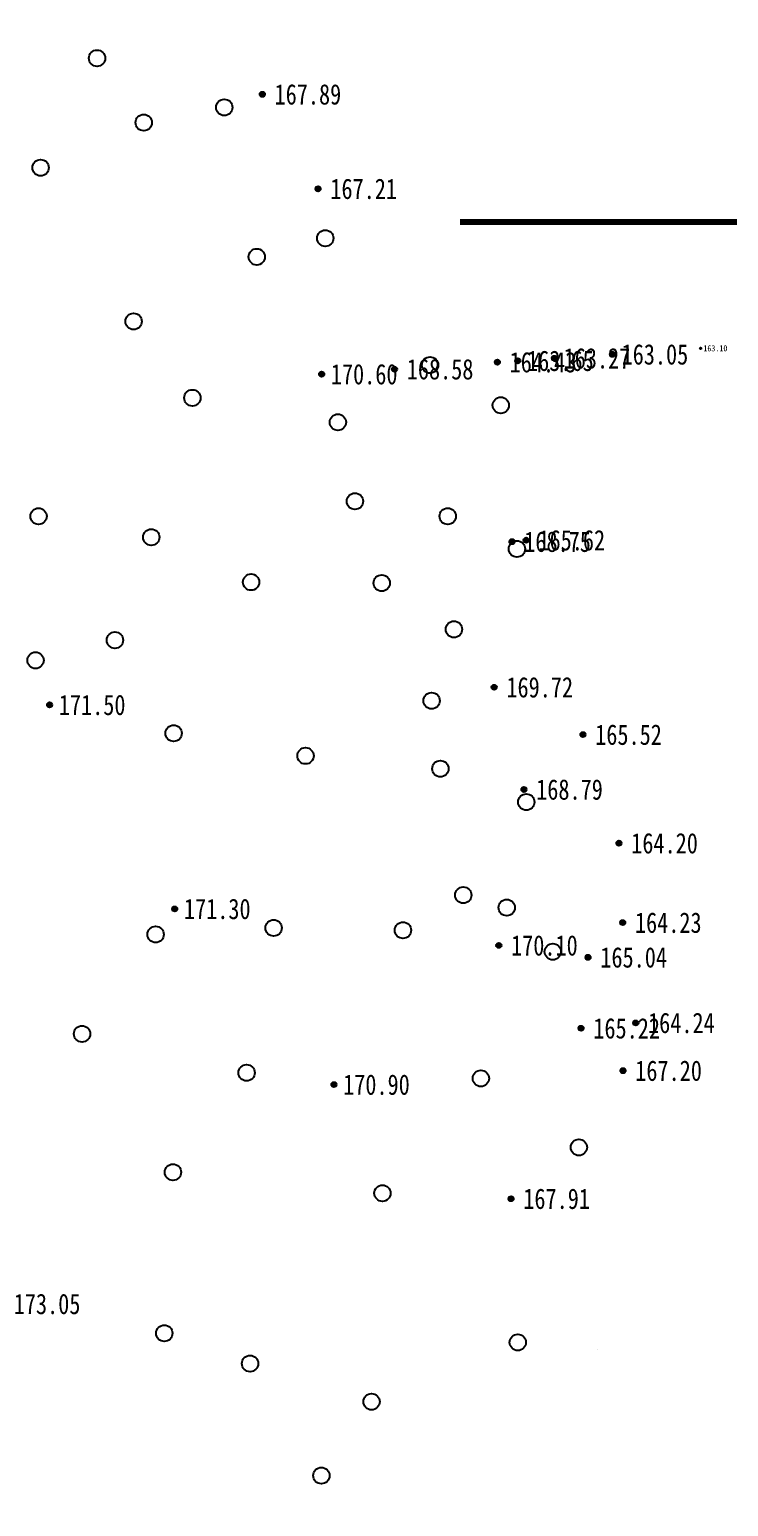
# Model space of a CAD drawing. Header units: millimetres. Extents: x -725 to 2274960, y -506 to 2980382.
# Drawn here: x 574284.8 to 574319, y 2880424.6 to 2880496.9 of the extents above; entities that cross this region are included whole.
import ezdxf
from ezdxf.enums import TextEntityAlignment as Align

# ---------------------------------------------------------------- set-up
doc = ezdxf.new("R2010")
doc.units = ezdxf.units.MM
doc.header["$LTSCALE"] = 1000
doc.linetypes.add('X0', pattern=[4, 3, -1])
for name, color, linetype in [('GCD', 8, 'Continuous'), ('SXSS', 5, 'Continuous'), ('YHJ_剖面_梁板', 4, 'Continuous'), ('ZBTZ', 8, 'Continuous')]:
    doc.layers.add(name, color=color, linetype=linetype)
doc.layers.add('管', color=1, linetype='Continuous', lineweight=30)

# ---------------------------------------------------------------- blocks, each defined once
blk = doc.blocks.new('gc326')
blk.add_circle((0, 0), 0.8)
blk = doc.blocks.new('gc200')
h = blk.add_hatch(color=256)
edge = h.paths.add_edge_path()
edge.add_arc((0, 0), 0.25, 0, 360)
blk.add_circle((0, 0), 0.25)

msp = doc.modelspace()

# ---------------------------------------------------------------- linework, layer by layer
at = {"layer": 'SXSS', "color": 5, "linetype": 'X0', "ltscale": 2, "elevation": 158.8226, "flags": 128}
msp.add_lwpolyline([(574298.1701, 2880493.9832, 0.00000216, 0.00000216, 0), (574306.8817, 2880482.5808, 0.00000216, 0.00000216, 0), (574311.276, 2880471.4521, 0.00000216, 0.00000216, 0), (574312.5014, 2880462.7284, 0.00000216, 0.00000216, 0), (574313.6104, 2880454.7825, 0.00000216, 0.00000216, 0), (574313.7578, 2880449.2776, 0.00000216, 0.00000216, 0), (574314.8904, 2880446.226, 0.00000216, 0.00000216, 0), (574314.6465, 2880442.9533, 0.00000217, 0.00000217, 0), (574313.4622, 2880434.2929, 0.00000217, 0.00000217, 0), (574306.2735, 2880417.5554, 0.00000216, 0.00000216, 0), (574301.1733, 2880409.37, 0.00000217, 0.00000217, 0), (574291.6905, 2880395.6884, 0.00000216, 0.00000216, 0), (574286.6575, 2880389.6157, 0.00000217, 0.00000217, 0), (574269.1422, 2880371.5065, 0.00000216, 0.00000216, 0), (574260.8599, 2880364.3273, 0.00000217, 0.00000217, 0), (574245.2089, 2880356.8917, 0.00000216, 0.00000216, 0), (574229.225, 2880344.1429, 0.00000217, 0.00000217, 0), (574214.457, 2880332.1313, 0.00000218, 0.00000218, 0), (574206.8378, 2880327.3172, 0.00000217, 0.00000217, 0)], format="xyseb", dxfattribs=at)
at = {"layer": 'YHJ_剖面_梁板'}
msp.add_circle((589254.9496, 2837256.879), 143124.932, dxfattribs=at)
at = {"layer": '管', "color": 8, "linetype": 'Continuous', "lineweight": -2, "const_width": 0.3}
msp.add_lwpolyline([(574355.9275, 2880481.2061), (574342.3052, 2880487.445), (574336.2133, 2880487.445), (574305.8474, 2880487.445)], dxfattribs=at)

# ---------------------------------------------------------------- block references
at = {"layer": 'GCD', "linetype": 'Continuous'}
ref = msp.add_blockref('gc200', (574296.157, 2880493.694, 167.891), dxfattribs=dict(at, xscale=0.5, yscale=0.5, zscale=0.5))
ref.add_attrib('height', '167.89', dxfattribs={"linetype": 'Continuous', "height": 1, "width": 0.8}).set_placement((574296.757, 2880493.694, 167.891), align=Align.MIDDLE_LEFT)
ref = msp.add_blockref('gc200', (574298.89, 2880489.07, 167.214), dxfattribs=dict(at, xscale=0.5, yscale=0.5, zscale=0.5))
ref.add_attrib('height', '167.21', dxfattribs={"linetype": 'Continuous', "height": 1, "width": 0.8}).set_placement((574299.49, 2880489.07, 167.214), align=Align.MIDDLE_LEFT)
ref = msp.add_blockref('gc200', (574313.305, 2880480.9686, 163.05), dxfattribs=dict(at, xscale=0.5, yscale=0.5, zscale=0.5))
ref.add_attrib('height', '163.05', dxfattribs={"linetype": 'Continuous', "height": 1, "width": 0.8}).set_placement((574313.755, 2880480.9686, 163.05), align=Align.MIDDLE_LEFT)
ref = msp.add_blockref('gc200', (574317.6251, 2880481.263, 163.1), dxfattribs=dict(at, xscale=0.15, yscale=0.15, zscale=0.15))
ref.add_attrib('height', '163.10', dxfattribs={"linetype": 'Continuous', "height": 0.3, "width": 0.8}).set_placement((574317.7601, 2880481.263, 163.1), align=Align.MIDDLE_LEFT)
ref = msp.add_blockref('gc200', (574302.6324, 2880480.2412, 168.58), dxfattribs=dict(at, xscale=0.5, yscale=0.5, zscale=0.5))
ref.add_attrib('height', '168.58', dxfattribs={"linetype": 'Continuous', "height": 1, "width": 0.8}).set_placement((574303.2324, 2880480.2412, 168.365), align=Align.MIDDLE_LEFT)
ref = msp.add_blockref('gc200', (574307.67, 2880480.5845, 164.43), dxfattribs=dict(at, xscale=0.5, yscale=0.5, zscale=0.5))
ref.add_attrib('height', '164.43', dxfattribs={"linetype": 'Continuous', "height": 1, "width": 0.8}).set_placement((574308.27, 2880480.5845, 168.365), align=Align.MIDDLE_LEFT)
ref = msp.add_blockref('gc200', (574308.673, 2880480.6529, 163.65), dxfattribs=dict(at, xscale=0.5, yscale=0.5, zscale=0.5))
ref.add_attrib('height', '163.65', dxfattribs={"linetype": 'Continuous', "height": 1, "width": 0.8}).set_placement((574309.123, 2880480.6529, 163.65), align=Align.MIDDLE_LEFT)
ref = msp.add_blockref('gc200', (574310.4671, 2880480.7752, 163.27), dxfattribs=dict(at, xscale=0.5, yscale=0.5, zscale=0.5))
ref.add_attrib('height', '163.27', dxfattribs={"linetype": 'Continuous', "height": 1, "width": 0.8}).set_placement((574310.9171, 2880480.7752, 163.27), align=Align.MIDDLE_LEFT)
ref = msp.add_blockref('gc200', (574299.0639, 2880479.9981, 170.6), dxfattribs=dict(at, xscale=0.5, yscale=0.5, zscale=0.5))
ref.add_attrib('height', '170.60', dxfattribs={"linetype": 'Continuous', "height": 1, "width": 0.8}).set_placement((574299.5139, 2880479.9981, 168.365), align=Align.MIDDLE_LEFT)
ref = msp.add_blockref('gc200', (574308.385, 2880471.8, 168.75), dxfattribs=dict(at, xscale=0.5, yscale=0.5, zscale=0.5))
ref.add_attrib('height', '168.75', dxfattribs={"linetype": 'Continuous', "height": 1, "width": 0.8}).set_placement((574308.985, 2880471.8, 168.75), align=Align.MIDDLE_LEFT)
ref = msp.add_blockref('gc200', (574309.082, 2880471.872, 165.619), dxfattribs=dict(at, xscale=0.5, yscale=0.5, zscale=0.5))
ref.add_attrib('height', '165.62', dxfattribs={"linetype": 'Continuous', "height": 1, "width": 0.8}).set_placement((574309.682, 2880471.872, 165.619), align=Align.MIDDLE_LEFT)
ref = msp.add_blockref('gc200', (574307.513, 2880464.676, 169.724), dxfattribs=dict(at, xscale=0.5, yscale=0.5, zscale=0.5))
ref.add_attrib('height', '169.72', dxfattribs={"linetype": 'Continuous', "height": 1, "width": 0.8}).set_placement((574308.113, 2880464.676, 169.724), align=Align.MIDDLE_LEFT)
ref = msp.add_blockref('gc200', (574285.7397, 2880463.8131, 171.5), dxfattribs=dict(at, xscale=0.5, yscale=0.5, zscale=0.5))
ref.add_attrib('height', '171.50', dxfattribs={"linetype": 'Continuous', "height": 1, "width": 0.8}).set_placement((574286.1897, 2880463.8131, 171.5), align=Align.MIDDLE_LEFT)
ref = msp.add_blockref('gc200', (574311.862, 2880462.357, 165.519), dxfattribs=dict(at, xscale=0.5, yscale=0.5, zscale=0.5))
ref.add_attrib('height', '165.52', dxfattribs={"linetype": 'Continuous', "height": 1, "width": 0.8}).set_placement((574312.462, 2880462.357, 165.519), align=Align.MIDDLE_LEFT)
ref = msp.add_blockref('gc200', (574308.971, 2880459.673, 168.787), dxfattribs=dict(at, xscale=0.5, yscale=0.5, zscale=0.5))
ref.add_attrib('height', '168.79', dxfattribs={"linetype": 'Continuous', "height": 1, "width": 0.8}).set_placement((574309.571, 2880459.673, 168.787), align=Align.MIDDLE_LEFT)
ref = msp.add_blockref('gc200', (574313.627, 2880457.043, 164.199), dxfattribs=dict(at, xscale=0.5, yscale=0.5, zscale=0.5))
ref.add_attrib('height', '164.20', dxfattribs={"linetype": 'Continuous', "height": 1, "width": 0.8}).set_placement((574314.227, 2880457.043, 164.199), align=Align.MIDDLE_LEFT)
ref = msp.add_blockref('gc200', (574291.8672, 2880453.8279, 171.3), dxfattribs=dict(at, xscale=0.5, yscale=0.5, zscale=0.5))
ref.add_attrib('height', '171.30', dxfattribs={"linetype": 'Continuous', "height": 1, "width": 0.8}).set_placement((574292.3172, 2880453.8279, 171.3), align=Align.MIDDLE_LEFT)
ref = msp.add_blockref('gc200', (574313.809, 2880453.156, 164.227), dxfattribs=dict(at, xscale=0.5, yscale=0.5, zscale=0.5))
ref.add_attrib('height', '164.23', dxfattribs={"linetype": 'Continuous', "height": 1, "width": 0.8}).set_placement((574314.409, 2880453.156, 164.227), align=Align.MIDDLE_LEFT)
ref = msp.add_blockref('gc200', (574307.741, 2880452.042, 170.095), dxfattribs=dict(at, xscale=0.5, yscale=0.5, zscale=0.5))
ref.add_attrib('height', '170.10', dxfattribs={"linetype": 'Continuous', "height": 1, "width": 0.8}).set_placement((574308.341, 2880452.042, 170.095), align=Align.MIDDLE_LEFT)
ref = msp.add_blockref('gc200', (574312.114, 2880451.457, 165.039), dxfattribs=dict(at, xscale=0.5, yscale=0.5, zscale=0.5))
ref.add_attrib('height', '165.04', dxfattribs={"linetype": 'Continuous', "height": 1, "width": 0.8}).set_placement((574312.714, 2880451.457, 165.039), align=Align.MIDDLE_LEFT)
ref = msp.add_blockref('gc200', (574311.771, 2880447.984, 165.223), dxfattribs=dict(at, xscale=0.5, yscale=0.5, zscale=0.5))
ref.add_attrib('height', '165.22', dxfattribs={"linetype": 'Continuous', "height": 1, "width": 0.8}).set_placement((574312.371, 2880447.984, 165.223), align=Align.MIDDLE_LEFT)
ref = msp.add_blockref('gc200', (574314.451, 2880448.249, 164.242), dxfattribs=dict(at, xscale=0.5, yscale=0.5, zscale=0.5))
ref.add_attrib('height', '164.24', dxfattribs={"linetype": 'Continuous', "height": 1, "width": 0.8}).set_placement((574315.051, 2880448.249, 164.242), align=Align.MIDDLE_LEFT)
ref = msp.add_blockref('gc200', (574313.824, 2880445.911, 167.201), dxfattribs=dict(at, xscale=0.5, yscale=0.5, zscale=0.5))
ref.add_attrib('height', '167.20', dxfattribs={"linetype": 'Continuous', "height": 1, "width": 0.8}).set_placement((574314.424, 2880445.911, 167.201), align=Align.MIDDLE_LEFT)
ref = msp.add_blockref('gc200', (574299.6651, 2880445.2296, 170.9), dxfattribs=dict(at, xscale=0.5, yscale=0.5, zscale=0.5))
ref.add_attrib('height', '170.90', dxfattribs={"linetype": 'Continuous', "height": 1, "width": 0.8}).set_placement((574300.1151, 2880445.2296, 170.9), align=Align.MIDDLE_LEFT)
ref = msp.add_blockref('gc200', (574308.34, 2880439.644, 167.913), dxfattribs=dict(at, xscale=0.5, yscale=0.5, zscale=0.5))
ref.add_attrib('height', '167.91', dxfattribs={"linetype": 'Continuous', "height": 1, "width": 0.8}).set_placement((574308.94, 2880439.644, 167.913), align=Align.MIDDLE_LEFT)
ref = msp.add_blockref('gc200', (574283.382, 2880434.496, 173.046), dxfattribs=dict(at, xscale=0.5, yscale=0.5, zscale=0.5))
ref.add_attrib('height', '173.05', dxfattribs={"linetype": 'Continuous', "height": 1, "width": 0.8}).set_placement((574283.982, 2880434.496, 173.046), align=Align.MIDDLE_LEFT)
at = {"layer": 'ZBTZ', "linetype": 'Continuous', "xscale": 0.5, "yscale": 0.5}
for p in [(574288.0601, 2880495.4621, 351.1436), (574294.2939, 2880493.0541, 348.1906), (574290.3494, 2880492.3112, 351.4276), (574285.2982, 2880490.1032, 351.7779), (574299.2409, 2880486.6522, 343.8275), (574295.8859, 2880485.7395, 342.149), (574289.8503, 2880482.5795, 341.3734), (574304.3708, 2880480.4424, 341.3888), (574292.7337, 2880478.8385, 344.853), (574307.8382, 2880478.4771, 338.0524), (574299.8568, 2880477.6451, 344.0725), (574300.6944, 2880473.7781, 342.7199), (574285.1959, 2880473.0446, 351.1486), (574305.2382, 2880473.0451, 341.3582), (574290.7186, 2880472.0191, 355.6461), (574308.6276, 2880471.4435, 338.5865), (574295.6082, 2880469.8191, 354.6014), (574302.0077, 2880469.7741, 342.4588), (574305.5411, 2880467.51, 342.4329), (574288.9382, 2880466.9801, 357.9257), (574285.0476, 2880465.9931, 357.872), (574304.4492, 2880464.0154, 343.9341), (574291.814, 2880462.4214, 359.281), (574298.2722, 2880461.3203, 351.446), (574304.8771, 2880460.6894, 343.7276), (574309.0886, 2880459.0576, 339.0236), (574306.0015, 2880454.5025, 341.6082), (574308.1297, 2880453.8928, 340.537), (574296.7127, 2880452.8969, 351.9233), (574303.0477, 2880452.784, 341.6924), (574290.933, 2880452.5773, 356.2376), (574310.3859, 2880451.7344, 337.813), (574287.3248, 2880447.7118, 357.1839), (574295.3886, 2880445.8073, 356.2901), (574306.8612, 2880445.5323, 347.5126), (574311.6631, 2880442.1581, 337.8455), (574291.7803, 2880440.9417, 355.1556), (574302.0425, 2880439.9136, 350.1989), (574291.3571, 2880433.0614, 352.4928), (574308.6714, 2880432.6118, 349.2867), (574295.5554, 2880431.578, 351.0408), (574301.5069, 2880429.7113, 342.373), (574299.0483, 2880426.0928, 352.0826)]:
    msp.add_blockref('gc326', p, dxfattribs=at)

doc.saveas('drawing.dxf')
